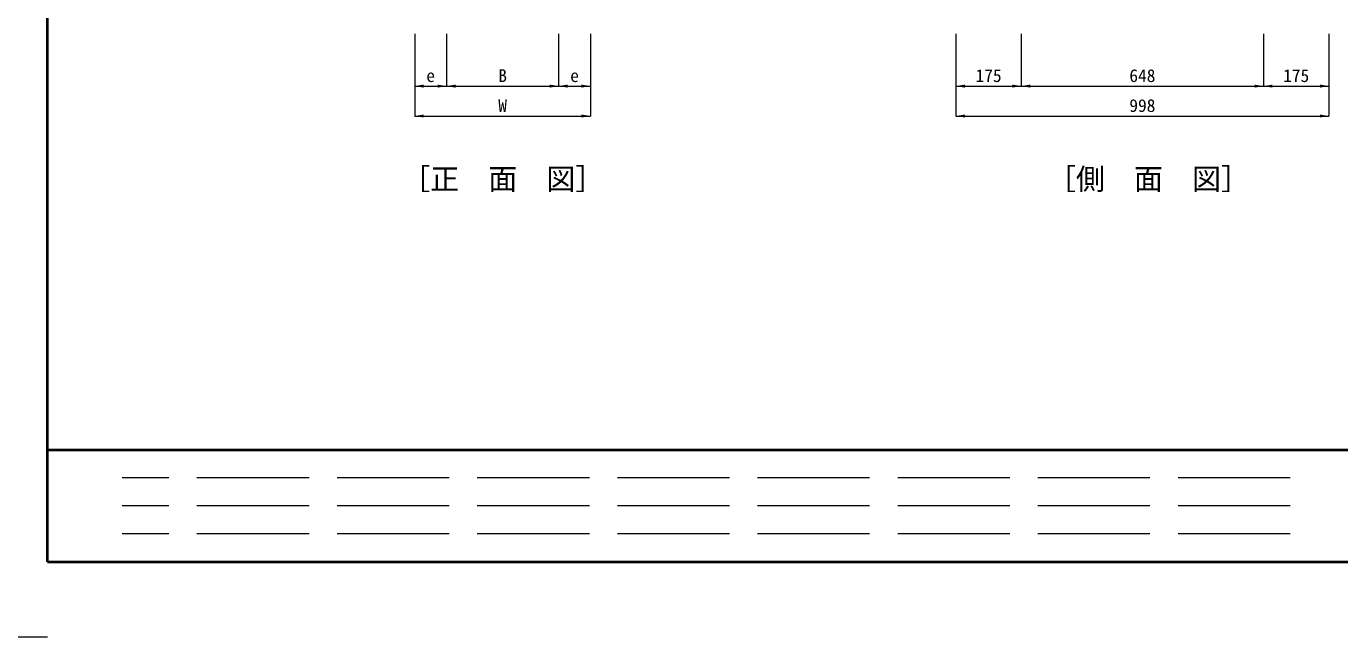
# Model space of a CAD drawing. Units: millimetres at full size. Extents: x 50430 to 101606, y 69050 to 91573.
# Drawn here: x 78976 to 82490, y 77051 to 78683 of the extents above; entities that cross this region are included whole.
import ezdxf
from ezdxf.enums import TextEntityAlignment as Align

# ---------------------------------------------------------------- set-up
doc = ezdxf.new("R2010")
doc.units = ezdxf.units.MM
doc.header["$LTSCALE"] = 50
doc.linetypes.add('DASHED', pattern=[7.5, 6, -1.5])
for name, color, linetype, lineweight in [('DEFPOINTS_2', 8, 'Continuous', 13), ('図枠', 7, 'Continuous', 5), ('寸法線', 7, 'Continuous', 13)]:
    doc.layers.add(name, color=color, linetype=linetype, lineweight=lineweight)
doc.layers.add('文字', color=7, linetype='Continuous')
doc.styles.add('ＭＳ ゴシック', font='')
doc.styles.get('ＭＳ ゴシック').set_extended_font_data('MS Gothic')

# ---------------------------------------------------------------- blocks, each defined once
blk = doc.blocks.new('filled_arrow')
at = {"color": 0, "linetype": 'Continuous', "lineweight": -2}
blk.add_solid([(7.5, 1.25), (0, 0), (7.5, -1.25)], dxfattribs=at)

msp = doc.modelspace()

# ---------------------------------------------------------------- linework, layer by layer
at = {"layer": 'DEFPOINTS_2', "color": 1}
msp.add_line((78632.44, 77051.08), (79032.44, 77051.08), dxfattribs=at)
at = {"layer": '図枠', "lineweight": 40}
for p, q in [((79032.44, 77251.08), (79032.44, 82791.08)), ((79032.44, 77551.08), (86832.44, 77551.08)), ((79032.44, 77251.08), (86832.44, 77251.08))]:
    msp.add_line(p, q, dxfattribs=at)
at = {"layer": '図枠', "linetype": 'DASHED', "lineweight": 9}
for p, q in [((82357.44, 77476.08), (79232.44, 77476.08)), ((82357.44, 77401.08), (79232.44, 77401.08)), ((82357.44, 77326.08), (79232.44, 77326.08))]:
    msp.add_line(p, q, dxfattribs=at)
at = {"layer": '寸法線'}
for p, q in [((80015.36, 78663.4), (80015.36, 78523.4)), ((80015.36, 78663.4), (80015.36, 78443.4)), ((80100.36, 78663.4), (80100.36, 78523.4)), ((80100.36, 78663.4), (80100.36, 78523.4)), ((80400.36, 78663.4), (80400.36, 78523.4)), ((80400.36, 78663.4), (80400.36, 78523.4)), ((80485.36, 78663.4), (80485.36, 78523.4)), ((80485.36, 78663.4), (80485.36, 78443.4)), ((81463.09, 78663.4), (81463.09, 78523.4)), ((81463.09, 78663.4), (81463.09, 78443.4)), ((81638.09, 78663.4), (81638.09, 78523.4)), ((81638.09, 78663.4), (81638.09, 78523.4)), ((82286.09, 78663.4), (82286.09, 78523.4)), ((82286.09, 78663.4), (82286.09, 78523.4)), ((82461.09, 78663.4), (82461.09, 78523.4)), ((82461.09, 78663.4), (82461.09, 78443.4)), ((80015.36, 78523.4), (80100.36, 78523.4)), ((80100.36, 78523.4), (80400.36, 78523.4)), ((80400.36, 78523.4), (80485.36, 78523.4)), ((81463.09, 78523.4), (81638.09, 78523.4)), ((81638.09, 78523.4), (82286.09, 78523.4)), ((82286.09, 78523.4), (82461.09, 78523.4)), ((80015.36, 78443.4), (80485.36, 78443.4)), ((81463.09, 78443.4), (82461.09, 78443.4))]:
    msp.add_line(p, q, dxfattribs=at)

# ---------------------------------------------------------------- block references
at = {"layer": '寸法線', "xscale": 3.2, "yscale": 3.2}
for p in [(80015.36, 78523.4), (80100.36, 78523.4), (80400.36, 78523.4), (81463.09, 78523.4), (81638.09, 78523.4), (82286.09, 78523.4), (80015.36, 78443.4), (81463.09, 78443.4)]:
    msp.add_blockref('filled_arrow', p, dxfattribs=at)
at = {"layer": '寸法線', "xscale": 3.2, "yscale": 3.2, "rotation": 180}
for p in [(80100.36, 78523.4), (80400.36, 78523.4), (80485.36, 78523.4), (81638.09, 78523.4), (82286.09, 78523.4), (82461.09, 78523.4), (80485.36, 78443.4), (82461.09, 78443.4)]:
    msp.add_blockref('filled_arrow', p, dxfattribs=at)

# ---------------------------------------------------------------- texts
at = {"layer": '寸法線', "style": 'ＭＳ ゴシック'}
for s, p in [('e', (80057.86, 78551.4)), ('B', (80250.36, 78551.4)), ('e', (80442.86, 78551.4)), ('175', (81550.59, 78551.4)), ('648', (81962.09, 78551.4)), ('175', (82373.59, 78551.4)), ('W', (80250.36, 78471.4)), ('998', (81962.09, 78471.4))]:
    msp.add_text(s, height=34.18, dxfattribs=at).set_placement(p, align=Align.MIDDLE_CENTER)
at = {"layer": '文字', "style": 'ＭＳ ゴシック'}
for s, p in [('［正\u3000面\u3000図］', (79979.08, 78229.49)), ('［側\u3000面\u3000図］', (81706.59, 78229.49))]:
    msp.add_text(s, height=56.96, dxfattribs=at).set_placement(p, align=Align.BOTTOM_LEFT)

doc.saveas('drawing.dxf')
